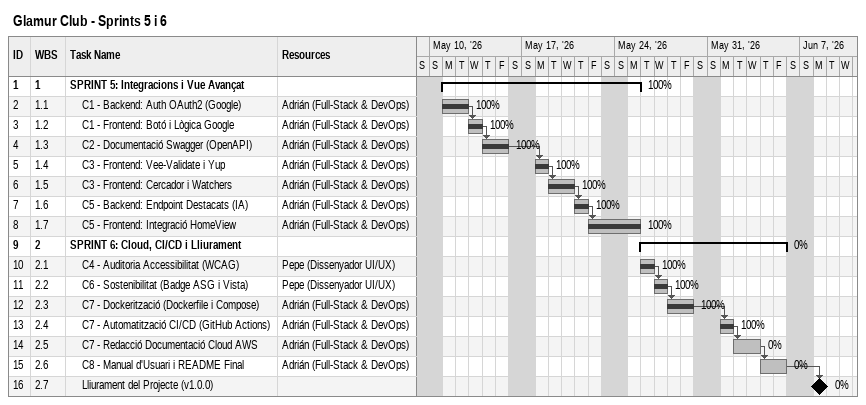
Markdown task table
Glamur Club - Sprints 5 i 6

| ID | WBS | Task | Start | Finish | Predecessors | Resources | % complete |
|---|---|---|---|---|---|---|---|
| 1 | 1 | **SPRINT 5: Integracions i Vue Avançat** | 2026-05-11 | 2026-05-25 |  |  | 100 |
| 2 | 1.1 | C1 - Backend: Auth OAuth2 (Google) | 2026-05-11 | 2026-05-12 |  | Adrián (Full-Stack & DevOps) | 100 |
| 3 | 1.2 | C1 - Frontend: Botó i Lògica Google | 2026-05-13 | 2026-05-13 | 2 | Adrián (Full-Stack & DevOps) | 100 |
| 4 | 1.3 | C2 - Documentació Swagger (OpenAPI) | 2026-05-14 | 2026-05-15 | 3 | Adrián (Full-Stack & DevOps) | 100 |
| 5 | 1.4 | C3 - Frontend: Vee-Validate i Yup | 2026-05-18 | 2026-05-18 | 4 | Adrián (Full-Stack & DevOps) | 100 |
| 6 | 1.5 | C3 - Frontend: Cercador i Watchers | 2026-05-19 | 2026-05-20 | 5 | Adrián (Full-Stack & DevOps) | 100 |
| 7 | 1.6 | C5 - Backend: Endpoint Destacats (IA) | 2026-05-21 | 2026-05-21 | 6 | Adrián (Full-Stack & DevOps) | 100 |
| 8 | 1.7 | C5 - Frontend: Integració HomeView | 2026-05-22 | 2026-05-25 | 7 | Adrián (Full-Stack & DevOps) | 100 |
| 9 | 2 | **SPRINT 6: Cloud, CI/CD i Lliurament** | 2026-05-26 | 2026-06-05 |  |  | 0 |
| 10 | 2.1 | C4 - Auditoria Accessibilitat (WCAG) | 2026-05-26 | 2026-05-26 |  | Pepe (Dissenyador UI/UX) | 100 |
| 11 | 2.2 | C6 - Sostenibilitat (Badge ASG i Vista) | 2026-05-27 | 2026-05-27 | 10 | Pepe (Dissenyador UI/UX) | 100 |
| 12 | 2.3 | C7 - Dockerització (Dockerfile i Compose) | 2026-05-28 | 2026-05-29 | 11 | Adrián (Full-Stack & DevOps) | 100 |
| 13 | 2.4 | C7 - Automatització CI/CD (GitHub Actions) | 2026-06-01 | 2026-06-01 | 12 | Adrián (Full-Stack & DevOps) | 100 |
| 14 | 2.5 | C7 - Redacció Documentació Cloud AWS | 2026-06-02 | 2026-06-03 | 13 | Adrián (Full-Stack & DevOps) | 0 |
| 15 | 2.6 | C8 - Manual d'Usuari i README Final | 2026-06-04 | 2026-06-05 | 14 | Adrián (Full-Stack & DevOps) | 0 |
| 16 | 2.7 | Lliurament del Projecte (v1.0.0) (milestone) | 2026-06-08 | 2026-06-08 | 15 |  | 0 |
